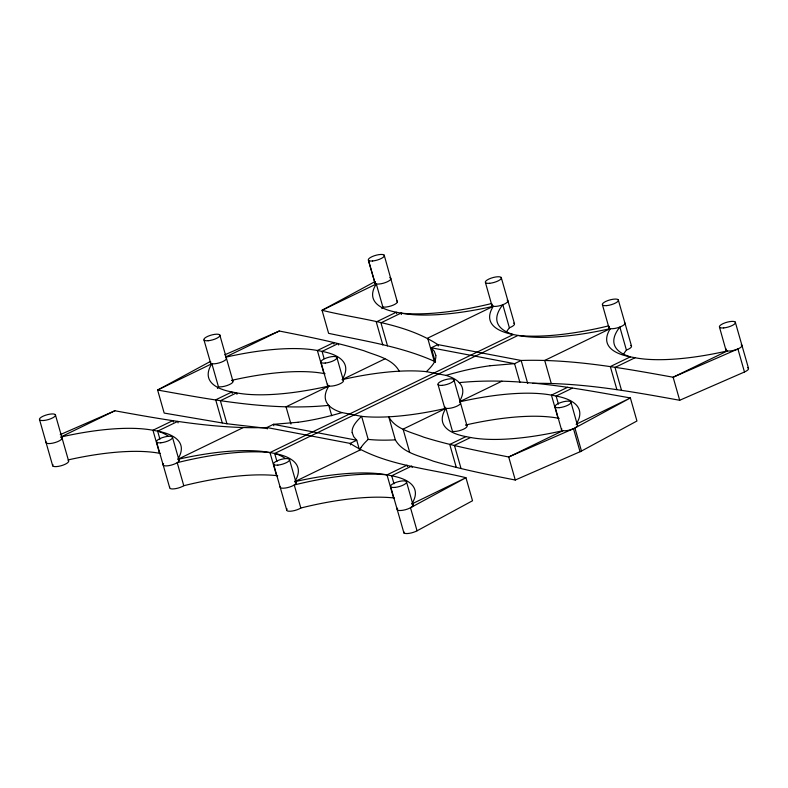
<?xml version="1.0" encoding="UTF-8"?>
<svg xmlns="http://www.w3.org/2000/svg" width="788" height="788" viewBox="0 0 788 788"><rect width="100%" height="100%" fill="white"/><g stroke="black" fill="none" stroke-linecap="round" stroke-linejoin="round"><path stroke-width="1.18" d="M507.147 300.09A8.363 2.492 -15.9 0 1 502.823 304.749L500.538 305.508A7.949 2.364 -15.9 0 1 497.77 306.138L496.538 306.305A8.786 2.61 -15.9 0 1 494.046 306.374L492.746 306.128A8.796 2.61 -15.9 0 1 491.87 305.419L491.84 305.005A7.949 2.364 -15.9 0 1 492.234 304.257M209.628 361.869L157.62 390.04L164.18 413.079L226.934 423.757L266.049 428.268M374.044 282.114L322.046 310.285L328.606 333.334C364.637 341.086 401.831 346.464 435.606 361.859M403.83 531.703A8.363 2.492 -15.9 0 0 407.554 533.535A8.363 2.492 -15.9 0 0 417.049 530.807L472.524 500.754L465.954 477.715C427.234 468.131 384.337 465.541 350.158 443.408L266.846 427.529C215.685 429.115 165.007 419.817 114.871 410.775L60.213 434.631M580.047 451.741L573.487 428.702L508.713 456.981C480.188 451.307 451.544 445.772 423.737 437.173C411.612 432.238 395.487 429.371 388.76 416.813L395.33 439.852C402.757 453.238 420.24 455.956 433.331 461.167C460.212 469.146 487.772 474.593 515.273 480.02L580.047 451.741A8.363 2.492 -15.9 0 0 581.475 451.051L636.94 421.009L630.38 397.96C574.038 387.913 516.672 376.91 459.227 382.633M61.454 436.68L114.871 410.775M232.293 393.419L231.879 391.971A132.492 39.4 -15.9 0 1 211.883 363.721L157.62 390.04C213.962 400.087 271.328 411.09 328.773 405.367L331.728 415.739M225.88 356.925L279.287 331.019C307.812 336.693 336.456 342.238 364.263 350.837C376.388 355.772 392.513 358.639 399.24 371.197M396.709 313.663L396.305 312.225A132.492 39.4 -15.9 0 1 376.3 283.976L322.046 310.285C360.766 319.879 403.663 322.459 437.842 344.592L521.154 360.471C572.315 358.885 622.993 368.183 673.129 377.225L737.913 348.956L744.473 371.995L679.689 400.274C631.119 391.469 582.076 382.584 532.521 383.372M60.607 437.094A132.492 39.4 -15.9 0 1 152.961 430.258L157.639 431.144L177.674 421.432L178.088 422.87M401.397 314.56L400.984 313.122L380.949 322.834L387.509 345.873M178.669 458.902L243.295 427.559M515.273 480.02L508.713 456.981L562.967 430.662A132.492 39.4 -15.9 0 1 470.623 437.498L465.935 436.601A132.492 39.4 -15.9 0 1 445.939 408.351A132.492 39.4 -15.9 0 1 361.633 416.35L341.943 412.597A132.492 39.4 -15.9 0 1 328.911 386.031L286.044 406.825L290.969 424.102M384.928 358.865L342.061 379.658A132.492 39.4 -15.9 0 1 426.367 371.65L446.057 375.403A105.257 31.303 -15.9 0 1 466.614 369.986A89.704 26.674 -15.9 0 1 489.998 365.75M679.689 400.274L673.129 377.225L727.393 350.916A132.492 39.4 -15.9 0 1 635.039 357.742L630.361 356.856A132.492 39.4 -15.9 0 1 610.355 328.596A132.492 39.4 -15.9 0 1 518.011 335.432L513.333 334.545A132.492 39.4 -15.9 0 1 493.327 306.286L427.677 338.131L434.237 361.17M277.721 475.834L276.549 475.607A132.492 39.4 -15.9 0 0 183.781 485.713L177.221 462.674A132.492 39.4 -15.9 0 1 269.989 452.568L513.333 334.545A132.492 39.4 -15.9 0 1 502.823 304.749L509.383 327.788A132.492 39.4 -15.9 0 0 506.536 331.846M178.748 459.148A132.492 39.4 -15.9 0 1 269.989 452.568L274.667 453.464L518.011 335.432A132.492 39.4 -15.9 0 0 608.631 325.868M360.323 449.869L294.673 481.714A132.492 39.4 -15.9 0 1 387.016 474.878L391.695 475.775L411.73 466.053L412.144 467.501M459.985 401.535L501.956 381.175M610.355 328.596L544.705 360.441L551.265 383.48M394.453 498.085L393.576 497.918A132.492 39.4 -15.9 0 0 300.819 508.024L294.249 484.984A132.492 39.4 -15.9 0 1 387.016 474.878L407.051 465.166L407.465 466.604M465.935 436.601L449.751 444.452L456.311 467.491M567.626 387.282L551.442 395.133A132.492 39.4 -15.9 0 0 460.202 401.713M470.623 437.498L454.43 445.348L461 468.387M572.305 388.179L556.121 396.029L551.442 395.133L558.002 418.172L559.175 418.398M635.039 357.742L615.004 367.464L621.565 390.503M576.117 424.279L630.38 397.96L574.905 428.012L581.475 451.051M224.639 354.876L279.287 331.019M490.008 365.74L514.574 363.662L521.154 360.471L527.714 383.51M298.002 422.26L273.426 424.338L266.846 427.529L267.26 428.967M400.984 313.122L396.305 312.225L376.27 321.947L382.83 344.986M231.593 380.377A132.492 39.4 -15.9 0 1 323.947 373.542L325.109 373.768M68.28 459.877A132.492 39.4 -15.9 0 1 159.521 453.297L160.397 453.464M453.829 379.521L466.959 425.599M374.852 282.587L368.439 260.336L375.098 283.473M219.773 334.9L232.893 380.978M204.013 340.081L210.682 363.229M735.283 322.085L748.482 368.272M438.079 384.711L444.678 407.8M55.347 414.646L68.664 461.118M631.543 346.159L618.255 299.775M623.574 354.157A132.492 39.4 -15.9 0 1 626.411 350.099L619.851 327.059A132.492 39.4 -15.9 0 0 630.361 356.856L610.326 366.568L616.886 389.617M558.416 404.086L556.121 396.029A132.492 39.4 -15.9 0 1 576.639 423.451M514.515 323.848L501.217 277.465M519.913 382.387L514.574 363.662L431.272 347.784L435.37 362.184M438.256 346.031L437.842 344.592L431.272 347.784L434.336 351.34L435.823 355.418M397.398 302.198L384.189 255.145M376.3 283.976L382.86 307.015A132.492 39.4 -15.9 0 0 381.875 308.66M409.642 452.174L403.072 429.135L445.939 408.351L452.499 431.391A8.363 2.492 -15.9 0 0 463.511 429.204A8.363 2.492 -15.9 0 0 465.984 425.077M417.049 530.807L410.489 507.758L465.954 477.715L411.7 504.034A132.492 39.4 -15.9 0 0 391.695 475.775L394 483.842M403.929 532.974L390.681 486.777M387.016 474.878L393.576 497.918M338.663 344.986L338.249 343.548L322.056 351.399L317.377 350.502A132.492 39.4 -15.9 0 0 226.146 357.092M333.974 344.09L333.57 342.652L317.377 350.502L323.947 373.542M359.604 450.303L356.728 440.226L353.674 436.66L352.177 432.592M350.561 444.856L350.158 443.408L356.728 440.226L273.426 424.338L273.83 425.776M324.114 358.599L322.056 351.399A132.492 39.4 -15.9 0 1 342.573 378.831M289.403 459.276L296.16 482.896M285.079 458.36A132.492 39.4 -15.9 0 0 274.667 453.464L276.962 461.522M286.625 509.747L273.653 464.457M269.989 452.568L276.549 475.607M236.971 394.305L236.558 392.867L231.879 391.971L215.695 399.831L222.255 422.87M211.883 363.721L218.443 386.76A132.492 39.4 -15.9 0 0 217.449 388.405M226.934 423.757L220.374 400.718L236.558 392.867A132.492 39.4 -15.9 0 0 328.911 386.031M173.399 421.974L172.996 420.536L152.961 430.258L159.521 453.297M172.375 436.956L179.132 460.586M168.051 436.04A132.492 39.4 -15.9 0 0 157.639 431.144L159.934 439.211M169.597 487.437L156.625 442.147M39.597 419.837L52.727 465.925M602.495 304.966L608.868 327.424M336.801 357.21L343.322 380.21M719.523 327.276L725.925 350.039M570.857 401.841L577.574 425.668M555.107 407.022L561.509 429.785M485.467 282.646L491.83 305.222M406.441 481.586L413.148 505.423M321.041 362.401L327.453 385.165M493.327 306.286A132.492 39.4 -15.9 0 1 401.2 313.161A132.492 39.4 -15.9 0 0 491.613 303.538M513.707 323.129A8.363 2.492 -15.9 0 1 509.383 327.788M624.421 322.509A8.363 2.492 -15.9 0 1 616.994 327.975A8.363 2.492 -15.9 0 1 609.41 326.419M630.745 345.44A8.363 2.492 -15.9 0 1 626.411 350.099M741.212 344.72A8.363 2.492 -15.9 0 1 734.682 350.108A8.363 2.492 -15.9 0 1 726.201 349.015M747.497 367.671A8.363 2.492 -15.9 0 1 744.473 371.995M389.774 277.662A8.363 2.492 -15.9 0 1 383.51 283.188A8.363 2.492 -15.9 0 1 375.413 281.72M396.866 300.898A8.363 2.492 -15.9 0 1 393.389 305.054A8.363 2.492 -15.9 0 1 382.86 307.015M426.328 371.65A105.257 31.303 -15.9 0 0 433.449 363.662A89.556 26.634 -15.9 0 0 435.794 355.418M342.455 379.747A8.363 2.492 -15.9 0 1 336.486 385.145A8.363 2.492 -15.9 0 1 327.729 384.13M341.933 412.587A105.257 31.303 -15.9 0 1 321.376 418.014A89.556 26.634 -15.9 0 1 298.012 422.25M446.057 375.403A132.492 39.4 -15.9 0 1 459.926 400.599M576.491 424.368A8.363 2.492 -15.9 0 1 570.581 429.765A8.363 2.492 -15.9 0 1 561.785 428.761M395.33 439.852A132.492 39.4 -15.9 0 1 368.193 439.389L361.633 416.35A105.257 31.303 -15.9 0 0 354.561 424.338A89.704 26.674 -15.9 0 0 352.197 432.582M361.121 447.377A105.257 31.303 -15.9 0 1 368.232 439.389M459.7 402.136A8.363 2.492 -15.9 0 1 453.327 407.514A8.363 2.492 -15.9 0 1 444.737 406.48M465.659 425.008A132.492 39.4 -15.9 0 1 558.002 418.172M225.644 357.506A8.363 2.492 -15.9 0 1 219.162 362.913A8.363 2.492 -15.9 0 1 210.731 361.771M232.204 380.545A8.363 2.492 -15.9 0 1 229.209 384.692A8.363 2.492 -15.9 0 1 218.443 386.76M359.525 450.549A89.704 26.674 -15.9 0 1 361.18 447.367M157.639 431.144A132.492 39.4 -15.9 0 1 177.645 459.404M178.531 459.69A8.363 2.492 -15.9 0 1 171.114 465.156A8.363 2.492 -15.9 0 1 163.549 463.58M183.781 485.713A8.363 2.492 -15.9 0 1 173.99 488.875A8.363 2.492 -15.9 0 1 169.765 487.073M61.208 437.251A8.363 2.492 -15.9 0 1 55.278 442.501A8.363 2.492 -15.9 0 1 46.068 441.901M68.221 460.507A8.363 2.492 -15.9 0 1 60.696 465.875A8.363 2.492 -15.9 0 1 52.904 464.516M274.667 453.464A132.492 39.4 -15.9 0 1 295.185 480.887M412.39 504.221A8.363 2.492 -15.9 0 1 405.426 509.718A8.363 2.492 -15.9 0 1 397.605 508.211M294.998 481.793A8.363 2.492 -15.9 0 1 289.639 487.033A8.363 2.492 -15.9 0 1 280.124 486.551M300.819 508.024A8.363 2.492 -15.9 0 1 290.516 511.225A8.363 2.492 -15.9 0 1 287.147 508.94M489.644 283.296A8.363 2.492 -15.9 0 0 501.404 277.859A8.363 2.492 -15.9 0 0 488.984 279.011A8.363 2.492 -15.9 0 0 489.644 283.296M606.671 305.616A8.363 2.492 -15.9 0 0 618.432 300.169A8.363 2.492 -15.9 0 0 606.011 301.321A8.363 2.492 -15.9 0 0 606.671 305.616M723.699 327.926A8.363 2.492 -15.9 0 0 735.47 322.479A8.363 2.492 -15.9 0 0 723.039 323.641A8.363 2.492 -15.9 0 0 723.699 327.926M372.616 260.986A8.363 2.492 -15.9 0 0 384.377 255.539A8.363 2.492 -15.9 0 0 371.956 256.701A8.363 2.492 -15.9 0 0 372.616 260.986M325.217 363.051A8.363 2.492 -15.9 0 0 336.988 357.604A8.363 2.492 -15.9 0 0 324.558 358.757A8.363 2.492 -15.9 0 0 325.217 363.051M559.283 407.672A8.363 2.492 -15.9 0 0 571.044 402.235A8.363 2.492 -15.9 0 0 558.623 403.387A8.363 2.492 -15.9 0 0 559.283 407.672M442.255 385.362A8.363 2.492 -15.9 0 0 454.016 379.914A8.363 2.492 -15.9 0 0 441.585 381.077A8.363 2.492 -15.9 0 0 442.255 385.362M208.19 340.731A8.363 2.492 -15.9 0 0 219.96 335.294A8.363 2.492 -15.9 0 0 207.53 336.446A8.363 2.492 -15.9 0 0 208.19 340.731M160.801 442.797A8.363 2.492 -15.9 0 0 172.562 437.35A8.363 2.492 -15.9 0 0 160.141 438.512A8.363 2.492 -15.9 0 0 160.801 442.797M43.773 420.487A8.363 2.492 -15.9 0 0 55.534 415.04A8.363 2.492 -15.9 0 0 43.104 416.192A8.363 2.492 -15.9 0 0 43.773 420.487M394.857 487.427A8.363 2.492 -15.9 0 0 406.628 481.98A8.363 2.492 -15.9 0 0 394.197 483.133A8.363 2.492 -15.9 0 0 394.857 487.427M277.829 465.107A8.363 2.492 -15.9 0 0 289.59 459.66A8.363 2.492 -15.9 0 0 277.169 460.822A8.363 2.492 -15.9 0 0 277.829 465.107"/></g></svg>
